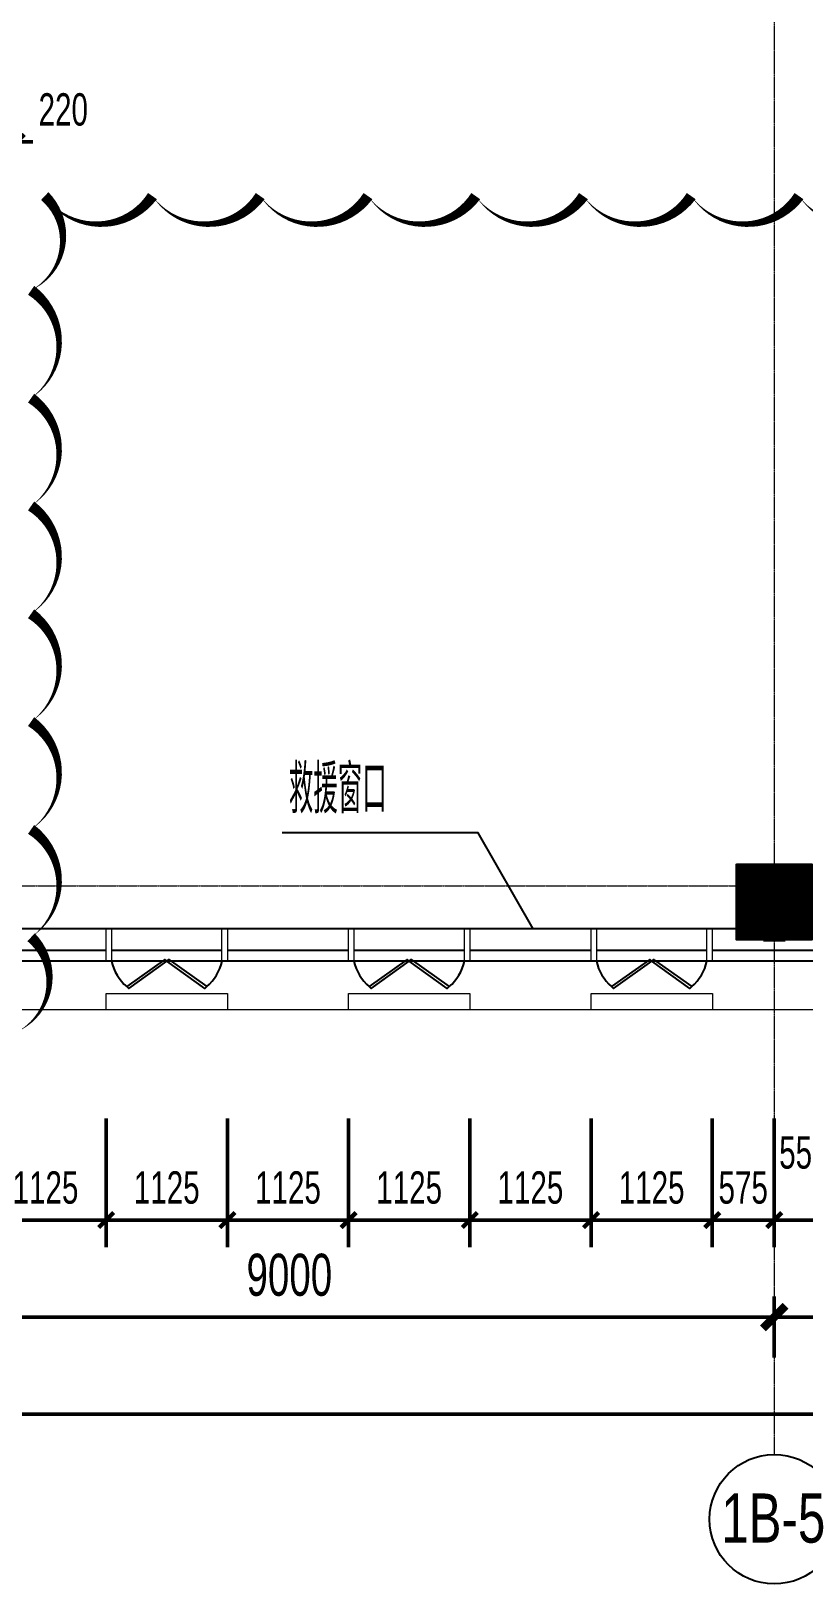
# Model space of a CAD drawing. Header units: millimetres. Extents: x 285006 to 3037698, y -2820855 to 192241.
# Drawn here: x 1084100 to 1091273, y 26091 to 40494 of the extents above; entities that cross this region are included whole.
import ezdxf
from ezdxf.enums import TextEntityAlignment as Align
from ezdxf.xclip import XClip

# ---------------------------------------------------------------- set-up
doc = ezdxf.new("R2010")
doc.units = ezdxf.units.MM
doc.header["$XCLIPFRAME"] = 2
doc.header["$PDMODE"] = 35
doc.header["$PDSIZE"] = -0.1
doc.linetypes.add('ACAD_ISO02W100', pattern=[15, 12, -3])
doc.linetypes.add('GRID-1B-4~RF$0$DOTE', pattern=[2.42, 2, -0.2, 0.02, -0.2])
for name, color, linetype in [('20230731变更修改', 41, 'Continuous'), ('COL-1A1B-4~12$0$S-PUB-COL', 6, 'Continuous'), ('COL-1A1B-4~12$0$S-PUB-COLHATCH', 8, 'Continuous')]:
    doc.layers.add(name, color=color, linetype=linetype)
for name, color, linetype, lineweight in [('A-WALL-TEMP', 2, 'ACAD_ISO02W100', 50), ('DIM-1B-6F$0$A-ANNO-DIMS', 73, 'Continuous', 18), ('EXWALL-1B-6F$0$A-FLOR-UNDR', 11, 'Continuous', 18), ('EXWALL-1B-6F$0$A-WALL-GLAZ', 142, 'Continuous', 18), ('EXWALL-1B-6F$0$A-WALL-STON', 31, 'Continuous', 18), ('GRID-1B-4~RF$0$A-ANNO-GRID', 10, 'GRID-1B-4~RF$0$DOTE', 18), ('GRID-1B-4~RF$0$A-ANNO-GRID-DIMS', 117, 'Continuous', 18), ('GRID-1B-4~RF$0$A-ANNO-SYMB', 4, 'Continuous', 25), ('GRID-1B-4~RF$0$A-ANNO-TEXT', 7, 'Continuous', 25), ('GRID-1B-4~RF$0$A-SHET-TEXT', 7, 'Continuous', 25), ('IDEN-1AB-6F$0$A-ANNO-TEXT', 7, 'Continuous', 25), ('IDEN-1AB-6F$0$A-COND-IDEN-TEXT', 11, 'Continuous', 18), ('WALL-1A1B-6F$0$A-WALL', 2, 'Continuous', 50)]:
    doc.layers.add(name, color=color, linetype=linetype, lineweight=lineweight)
doc.styles.add('DIM-1B-6F$0$HYGB2014', font='hygbsz.shx', dxfattribs={"width": 0.7, "bigfont": 'hygbhz.shx'})
doc.styles.add('GRID-1B-4~RF$0$HYGB2014', font='hygbsz.shx', dxfattribs={"width": 0.7, "bigfont": 'hygbhz.shx'})
doc.styles.add('GRID-1B-4~RF$0$STANDARD', font='hygbsz.shx', dxfattribs={"width": 0.7, "bigfont": 'hygbhz.shx'})
doc.styles.add('IDEN-1AB-6F$0$HYGB2014', font='hygbsz.shx', dxfattribs={"width": 0.7, "bigfont": 'hygbhz.shx'})
doc.dimstyles.new('DIM-1B-6F$0$DIMN', dxfattribs={"dimtxt": 300, "dimasz": 100, "dimexe": 250, "dimexo": 300, "dimgap": 0, "dimtad": 0, "dimdec": 0, "dimzin": 0, "dimdsep": 46, "dimtxsty": 'DIM-1B-6F$0$HYGB2014', "dimblk": 'DIM-1B-6F$0$_archtick', "dimcen": 0.09, "dimdle": 150, "dimclrt": 7, "dimazin": 0, "dimtfac": 1, "dimtdec": 0, "dimtix": 1, "dimtmove": 2, "dimatfit": 3, "dimfxl": 1, "dimtvp": 1, "dimtolj": 1, "dimtzin": 0, "dimarcsym": 0})
doc.dimstyles.new('GRID-1B-4~RF$0$HYDIMN150', dxfattribs={"dimscale": 1.5, "dimtxt": 300, "dimasz": 1, "dimexe": 250, "dimexo": 300, "dimgap": 0, "dimtad": 0, "dimdec": 0, "dimzin": 0, "dimdsep": 46, "dimtxsty": 'GRID-1B-4~RF$0$HYGB2014', "dimblk": 'GRID-1B-4~RF$0$_archtick', "dimcen": 0.09, "dimclrt": 7, "dimazin": 0, "dimtfac": 1, "dimtdec": 0, "dimtix": 1, "dimtmove": 2, "dimatfit": 3, "dimfxl": 1, "dimtvp": 1, "dimtolj": 1, "dimtzin": 0, "dimarcsym": 0})

# ---------------------------------------------------------------- blocks, each defined once
blk = doc.blocks.new('DIM-1B-6F$0$_archtick')
at = {"const_width": 0.4}
blk.add_lwpolyline([(-0.7, -0.7), (0.7, 0.7)], dxfattribs=at)
blk = doc.blocks.new('*D698')
at = {"layer": 'Defpoints', "color": 0, "transparency": 16777216}
for p in [(-25250, 7650), (-25030, 7650), (-25030, 6899)]:
    blk.add_point(p, dxfattribs=at)
at = {"layer": 'DIM-1B-6F$0$A-ANNO-DIMS', "color": 0, "lineweight": -2, "transparency": 16777216}
for p, q in [((-25250, 7350), (-25250, 6649)), ((-25030, 7350), (-25030, 6649)), ((-25400, 6899), (-24880, 6899))]:
    blk.add_line(p, q, dxfattribs=at)
at = {"layer": 'DIM-1B-6F$0$A-ANNO-DIMS', "color": 0, "lineweight": -2, "transparency": 16777216, "xscale": 100, "yscale": 100, "zscale": 100, "rotation": 180}
blk.add_blockref('DIM-1B-6F$0$_archtick', (-25250, 6899), dxfattribs=at)
at = {"layer": 'DIM-1B-6F$0$A-ANNO-DIMS', "color": 0, "lineweight": -2, "transparency": 16777216, "xscale": 100, "yscale": 100, "zscale": 100}
blk.add_blockref('DIM-1B-6F$0$_archtick', (-25030, 6899), dxfattribs=at)
at = {"layer": 'DIM-1B-6F$0$A-ANNO-DIMS', "color": 7, "transparency": 16777216, "insert": (-24598, 7199), "char_height": 300, "attachment_point": 5, "style": 'DIM-1B-6F$0$HYGB2014'}
blk.add_mtext('\\A1;220', dxfattribs=at)
blk = doc.blocks.new('IDEN-1AB-6F')
at = {"layer": 'IDEN-1AB-6F$0$A-COND-IDEN-TEXT', "lineweight": -3}
blk.add_lwpolyline([(98367898, 18747322), (98367387, 18748213), (98365568, 18748213)], dxfattribs=at)
at = {"layer": 'IDEN-1AB-6F$0$A-ANNO-TEXT', "style": 'IDEN-1AB-6F$0$HYGB2014', "width": 0.7}
blk.add_text('救援窗口', height=450, dxfattribs=at).set_placement((98365631, 18748620), align=Align.MIDDLE_LEFT)
blk = doc.blocks.new('*D732')
at = {"layer": 'Defpoints', "color": 0, "transparency": 16777216}
for p in [(-25325, -1858), (-24200, -1858), (-24200, -3100)]:
    blk.add_point(p, dxfattribs=at)
at = {"layer": 'DIM-1B-6F$0$A-ANNO-DIMS', "color": 0, "lineweight": -2, "transparency": 16777216}
for p, q in [((-25325, -2158), (-25325, -3350)), ((-24200, -2158), (-24200, -3350)), ((-25475, -3100), (-24050, -3100))]:
    blk.add_line(p, q, dxfattribs=at)
at = {"layer": 'DIM-1B-6F$0$A-ANNO-DIMS', "color": 0, "lineweight": -2, "transparency": 16777216, "xscale": 100, "yscale": 100, "zscale": 100, "rotation": 180}
blk.add_blockref('DIM-1B-6F$0$_archtick', (-25325, -3100), dxfattribs=at)
at = {"layer": 'DIM-1B-6F$0$A-ANNO-DIMS', "color": 0, "lineweight": -2, "transparency": 16777216, "xscale": 100, "yscale": 100, "zscale": 100}
blk.add_blockref('DIM-1B-6F$0$_archtick', (-24200, -3100), dxfattribs=at)
at = {"layer": 'DIM-1B-6F$0$A-ANNO-DIMS', "color": 7, "transparency": 16777216, "insert": (-24763, -2800), "char_height": 300, "attachment_point": 5, "style": 'DIM-1B-6F$0$HYGB2014'}
blk.add_mtext('\\A1;1125', dxfattribs=at)
blk = doc.blocks.new('*D733')
at = {"layer": 'Defpoints', "color": 0, "transparency": 16777216}
for p in [(-24200, -1858), (-23075, -1858), (-23075, -3100)]:
    blk.add_point(p, dxfattribs=at)
at = {"layer": 'DIM-1B-6F$0$A-ANNO-DIMS', "color": 0, "lineweight": -2, "transparency": 16777216}
for p, q in [((-24200, -2158), (-24200, -3350)), ((-23075, -2158), (-23075, -3350)), ((-24350, -3100), (-22925, -3100))]:
    blk.add_line(p, q, dxfattribs=at)
at = {"layer": 'DIM-1B-6F$0$A-ANNO-DIMS', "color": 0, "lineweight": -2, "transparency": 16777216, "xscale": 100, "yscale": 100, "zscale": 100, "rotation": 180}
blk.add_blockref('DIM-1B-6F$0$_archtick', (-24200, -3100), dxfattribs=at)
at = {"layer": 'DIM-1B-6F$0$A-ANNO-DIMS', "color": 0, "lineweight": -2, "transparency": 16777216, "xscale": 100, "yscale": 100, "zscale": 100}
blk.add_blockref('DIM-1B-6F$0$_archtick', (-23075, -3100), dxfattribs=at)
at = {"layer": 'DIM-1B-6F$0$A-ANNO-DIMS', "color": 7, "transparency": 16777216, "insert": (-23638, -2800), "char_height": 300, "attachment_point": 5, "style": 'DIM-1B-6F$0$HYGB2014'}
blk.add_mtext('\\A1;1125', dxfattribs=at)
blk = doc.blocks.new('*D734')
at = {"layer": 'Defpoints', "color": 0, "transparency": 16777216}
for p in [(-23075, -1858), (-21950, -1858), (-21950, -3100)]:
    blk.add_point(p, dxfattribs=at)
at = {"layer": 'DIM-1B-6F$0$A-ANNO-DIMS', "color": 0, "lineweight": -2, "transparency": 16777216}
for p, q in [((-23075, -2158), (-23075, -3350)), ((-21950, -2158), (-21950, -3350)), ((-23225, -3100), (-21800, -3100))]:
    blk.add_line(p, q, dxfattribs=at)
at = {"layer": 'DIM-1B-6F$0$A-ANNO-DIMS', "color": 0, "lineweight": -2, "transparency": 16777216, "xscale": 100, "yscale": 100, "zscale": 100, "rotation": 180}
blk.add_blockref('DIM-1B-6F$0$_archtick', (-23075, -3100), dxfattribs=at)
at = {"layer": 'DIM-1B-6F$0$A-ANNO-DIMS', "color": 0, "lineweight": -2, "transparency": 16777216, "xscale": 100, "yscale": 100, "zscale": 100}
blk.add_blockref('DIM-1B-6F$0$_archtick', (-21950, -3100), dxfattribs=at)
at = {"layer": 'DIM-1B-6F$0$A-ANNO-DIMS', "color": 7, "transparency": 16777216, "insert": (-22513, -2800), "char_height": 300, "attachment_point": 5, "style": 'DIM-1B-6F$0$HYGB2014'}
blk.add_mtext('\\A1;1125', dxfattribs=at)
blk = doc.blocks.new('*D735')
at = {"layer": 'Defpoints', "color": 0, "transparency": 16777216}
for p in [(-21950, -1858), (-20825, -1858), (-20825, -3100)]:
    blk.add_point(p, dxfattribs=at)
at = {"layer": 'DIM-1B-6F$0$A-ANNO-DIMS', "color": 0, "lineweight": -2, "transparency": 16777216}
for p, q in [((-21950, -2158), (-21950, -3350)), ((-20825, -2158), (-20825, -3350)), ((-22100, -3100), (-20675, -3100))]:
    blk.add_line(p, q, dxfattribs=at)
at = {"layer": 'DIM-1B-6F$0$A-ANNO-DIMS', "color": 0, "lineweight": -2, "transparency": 16777216, "xscale": 100, "yscale": 100, "zscale": 100, "rotation": 180}
blk.add_blockref('DIM-1B-6F$0$_archtick', (-21950, -3100), dxfattribs=at)
at = {"layer": 'DIM-1B-6F$0$A-ANNO-DIMS', "color": 0, "lineweight": -2, "transparency": 16777216, "xscale": 100, "yscale": 100, "zscale": 100}
blk.add_blockref('DIM-1B-6F$0$_archtick', (-20825, -3100), dxfattribs=at)
at = {"layer": 'DIM-1B-6F$0$A-ANNO-DIMS', "color": 7, "transparency": 16777216, "insert": (-21388, -2800), "char_height": 300, "attachment_point": 5, "style": 'DIM-1B-6F$0$HYGB2014'}
blk.add_mtext('\\A1;1125', dxfattribs=at)
blk = doc.blocks.new('*D736')
at = {"layer": 'Defpoints', "color": 0, "transparency": 16777216}
for p in [(-20825, -1858), (-19700, -1858), (-19700, -3100)]:
    blk.add_point(p, dxfattribs=at)
at = {"layer": 'DIM-1B-6F$0$A-ANNO-DIMS', "color": 0, "lineweight": -2, "transparency": 16777216}
for p, q in [((-20825, -2158), (-20825, -3350)), ((-19700, -2158), (-19700, -3350)), ((-20975, -3100), (-19550, -3100))]:
    blk.add_line(p, q, dxfattribs=at)
at = {"layer": 'DIM-1B-6F$0$A-ANNO-DIMS', "color": 0, "lineweight": -2, "transparency": 16777216, "xscale": 100, "yscale": 100, "zscale": 100, "rotation": 180}
blk.add_blockref('DIM-1B-6F$0$_archtick', (-20825, -3100), dxfattribs=at)
at = {"layer": 'DIM-1B-6F$0$A-ANNO-DIMS', "color": 0, "lineweight": -2, "transparency": 16777216, "xscale": 100, "yscale": 100, "zscale": 100}
blk.add_blockref('DIM-1B-6F$0$_archtick', (-19700, -3100), dxfattribs=at)
at = {"layer": 'DIM-1B-6F$0$A-ANNO-DIMS', "color": 7, "transparency": 16777216, "insert": (-20263, -2800), "char_height": 300, "attachment_point": 5, "style": 'DIM-1B-6F$0$HYGB2014'}
blk.add_mtext('\\A1;1125', dxfattribs=at)
blk = doc.blocks.new('*D737')
at = {"layer": 'Defpoints', "color": 0, "transparency": 16777216}
for p in [(-19700, -1858), (-18575, -1858), (-18575, -3100)]:
    blk.add_point(p, dxfattribs=at)
at = {"layer": 'DIM-1B-6F$0$A-ANNO-DIMS', "color": 0, "lineweight": -2, "transparency": 16777216}
for p, q in [((-19700, -2158), (-19700, -3350)), ((-18575, -2158), (-18575, -3350)), ((-19850, -3100), (-18425, -3100))]:
    blk.add_line(p, q, dxfattribs=at)
at = {"layer": 'DIM-1B-6F$0$A-ANNO-DIMS', "color": 0, "lineweight": -2, "transparency": 16777216, "xscale": 100, "yscale": 100, "zscale": 100, "rotation": 180}
blk.add_blockref('DIM-1B-6F$0$_archtick', (-19700, -3100), dxfattribs=at)
at = {"layer": 'DIM-1B-6F$0$A-ANNO-DIMS', "color": 0, "lineweight": -2, "transparency": 16777216, "xscale": 100, "yscale": 100, "zscale": 100}
blk.add_blockref('DIM-1B-6F$0$_archtick', (-18575, -3100), dxfattribs=at)
at = {"layer": 'DIM-1B-6F$0$A-ANNO-DIMS', "color": 7, "transparency": 16777216, "insert": (-19138, -2800), "char_height": 300, "attachment_point": 5, "style": 'DIM-1B-6F$0$HYGB2014'}
blk.add_mtext('\\A1;1125', dxfattribs=at)
blk = doc.blocks.new('*D738')
at = {"layer": 'Defpoints', "color": 0, "transparency": 16777216}
for p in [(-18575, -1858), (-18000, -1858), (-18000, -3100)]:
    blk.add_point(p, dxfattribs=at)
at = {"layer": 'DIM-1B-6F$0$A-ANNO-DIMS', "color": 0, "lineweight": -2, "transparency": 16777216}
for p, q in [((-18575, -2158), (-18575, -3350)), ((-18000, -2158), (-18000, -3350)), ((-18725, -3100), (-17850, -3100))]:
    blk.add_line(p, q, dxfattribs=at)
at = {"layer": 'DIM-1B-6F$0$A-ANNO-DIMS', "color": 0, "lineweight": -2, "transparency": 16777216, "xscale": 100, "yscale": 100, "zscale": 100, "rotation": 180}
blk.add_blockref('DIM-1B-6F$0$_archtick', (-18575, -3100), dxfattribs=at)
at = {"layer": 'DIM-1B-6F$0$A-ANNO-DIMS', "color": 0, "lineweight": -2, "transparency": 16777216, "xscale": 100, "yscale": 100, "zscale": 100}
blk.add_blockref('DIM-1B-6F$0$_archtick', (-18000, -3100), dxfattribs=at)
at = {"layer": 'DIM-1B-6F$0$A-ANNO-DIMS', "color": 7, "transparency": 16777216, "insert": (-18288, -2800), "char_height": 300, "attachment_point": 5, "style": 'DIM-1B-6F$0$HYGB2014'}
blk.add_mtext('\\A1;575', dxfattribs=at)
blk = doc.blocks.new('*D739')
at = {"layer": 'Defpoints', "color": 0, "transparency": 16777216}
for p in [(-18000, -1858), (-17450, -1858), (-17450, -3100)]:
    blk.add_point(p, dxfattribs=at)
at = {"layer": 'DIM-1B-6F$0$A-ANNO-DIMS', "color": 0, "lineweight": -2, "transparency": 16777216}
for p, q in [((-18000, -2158), (-18000, -3350)), ((-17450, -2158), (-17450, -3350)), ((-18150, -3100), (-17300, -3100))]:
    blk.add_line(p, q, dxfattribs=at)
at = {"layer": 'DIM-1B-6F$0$A-ANNO-DIMS', "color": 0, "lineweight": -2, "transparency": 16777216, "xscale": 100, "yscale": 100, "zscale": 100, "rotation": 180}
blk.add_blockref('DIM-1B-6F$0$_archtick', (-18000, -3100), dxfattribs=at)
at = {"layer": 'DIM-1B-6F$0$A-ANNO-DIMS', "color": 0, "lineweight": -2, "transparency": 16777216, "xscale": 100, "yscale": 100, "zscale": 100}
blk.add_blockref('DIM-1B-6F$0$_archtick', (-17450, -3100), dxfattribs=at)
at = {"layer": 'DIM-1B-6F$0$A-ANNO-DIMS', "color": 7, "transparency": 16777216, "insert": (-17725, -2475), "char_height": 300, "attachment_point": 5, "style": 'DIM-1B-6F$0$HYGB2014'}
blk.add_mtext('\\A1;550', dxfattribs=at)
blk = doc.blocks.new('结构留洞-1#AB-6F')
at = {"layer": 'Defpoints'}
blk.add_lwpolyline([(102753, -500), (102050, -500), (102050, -400), (93750, -400), (93750, -500), (93050, -500), (93050, -400), (84750, -400), (84750, -500), (84050, -500), (84050, -400), (75750, -400), (75750, -500), (75050, -500), (75050, -400), (66600, -400), (66600, -500), (65900, -500), (65900, 200)], dxfattribs=at)
blk = doc.blocks.new('EXWALL-1B-6F$0$幕墙-1125陶板单元')
blk.add_lwpolyline([(-562.5, 150), (562.5, 150), (562.5, 0), (-562.5, 0)], close=True)
blk = doc.blocks.new('EXWALL-1B-6F$0$ef')
at = {"layer": 'EXWALL-1B-6F$0$A-WALL-GLAZ', "lineweight": -3}
for points in [[(98270726, 18746787), (98270744, 18746769), (98271098, 18747022), (98271079, 18747040)], [(98271469, 18746787), (98271451, 18746769), (98271098, 18747022), (98271116, 18747040)]]:
    blk.add_lwpolyline(points, close=True, dxfattribs=at)
for centre, start, end in [((98271019, 18747123), 193.0402, 228.8588), ((98271176, 18747123), 311.1412, 346.9598)]:
    blk.add_arc(centre, 446, start, end, dxfattribs=at)
blk = doc.blocks.new('EXWALL-1B-6F')
at = {"layer": 'EXWALL-1B-6F$0$A-FLOR-UNDR'}
blk.add_lwpolyline([(98388935, 18746822), (98388935, 18746572), (98358310, 18746572)], dxfattribs=at)
at = {"layer": 'EXWALL-1B-6F$0$A-WALL-GLAZ'}
blk.add_line((98361473, 18747322), (98369773, 18747322), dxfattribs=at)
at = {"layer": 'EXWALL-1B-6F$0$A-WALL-GLAZ', "lineweight": -3}
for p, q in [((98363935, 18747122), (98362810, 18747122)), ((98365010, 18747122), (98363985, 18747122)), ((98366185, 18747122), (98365060, 18747122)), ((98367260, 18747122), (98366235, 18747122)), ((98368435, 18747122), (98367310, 18747122)), ((98369510, 18747122), (98368485, 18747122)), ((98370685, 18747122), (98369560, 18747122)), ((98388635, 18747022), (98358310, 18747022))]:
    blk.add_line(p, q, dxfattribs=at)
at = {"layer": 'EXWALL-1B-6F$0$A-WALL-GLAZ'}
for points in [[(98363985, 18747022), (98363935, 18747022), (98363935, 18747322), (98363985, 18747322)], [(98365060, 18747022), (98365010, 18747022), (98365010, 18747322), (98365060, 18747322)], [(98366235, 18747022), (98366185, 18747022), (98366185, 18747322), (98366235, 18747322)], [(98367310, 18747022), (98367260, 18747022), (98367260, 18747322), (98367310, 18747322)], [(98368485, 18747022), (98368435, 18747022), (98368435, 18747322), (98368485, 18747322)], [(98369560, 18747022), (98369510, 18747022), (98369510, 18747322), (98369560, 18747322)]]:
    blk.add_lwpolyline(points, close=True, dxfattribs=at)
for p in [(93400, 0), (95650, 0), (97900, 0)]:
    blk.add_blockref('EXWALL-1B-6F$0$ef', p)
at = {"layer": 'EXWALL-1B-6F$0$A-WALL-STON'}
for p in [(98364498, 18746572), (98366748, 18746572), (98368998, 18746572)]:
    blk.add_blockref('EXWALL-1B-6F$0$幕墙-1125陶板单元', p, dxfattribs=at)
blk = doc.blocks.new('COL-1A1B-4~12')
at = {"layer": 'COL-1A1B-4~12$0$S-PUB-COLHATCH'}
h = blk.add_hatch(dxfattribs=at)
h.set_pattern_fill('ANSI31', color=256)
h.set_pattern_definition([(45, (101868.2297, -16854.52408), (-0.08838834764832, 0.08838834764832), [])])
h.paths.add_polyline_path([(98370485, 18747922), (98369785, 18747922), (98369785, 18747222), (98370485, 18747222)])
at = {"layer": 'COL-1A1B-4~12$0$S-PUB-COL'}
blk.add_lwpolyline([(98369785, 18747922), (98370485, 18747922), (98370485, 18747222), (98369785, 18747222)], close=True, dxfattribs=at)
blk = doc.blocks.new('GRID-1B-4~RF$0$_archtick')
at = {"const_width": 0.5}
blk.add_lwpolyline([(-0.7, -0.7), (0.7, 0.7)], dxfattribs=at)
blk = doc.blocks.new('*D634')
at = {"layer": 'Defpoints', "color": 0, "transparency": 16777216}
for p in [(98361135, 18744363), (98370135, 18744363), (98370135, 18743722)]:
    blk.add_point(p, dxfattribs=at)
at = {"layer": 'GRID-1B-4~RF$0$A-ANNO-GRID-DIMS', "color": 0, "lineweight": -2, "transparency": 16777216}
for p, q in [((98361135, 18743913), (98361135, 18743347)), ((98370135, 18743913), (98370135, 18743347)), ((98361135, 18743722), (98370135, 18743722))]:
    blk.add_line(p, q, dxfattribs=at)
at = {"layer": 'GRID-1B-4~RF$0$A-ANNO-GRID-DIMS', "color": 0, "lineweight": -2, "transparency": 16777216, "xscale": 150, "yscale": 150, "zscale": 150, "rotation": 180}
blk.add_blockref('GRID-1B-4~RF$0$_archtick', (98361135, 18743722), dxfattribs=at)
at = {"layer": 'GRID-1B-4~RF$0$A-ANNO-GRID-DIMS', "color": 0, "lineweight": -2, "transparency": 16777216, "xscale": 150, "yscale": 150, "zscale": 150}
blk.add_blockref('GRID-1B-4~RF$0$_archtick', (98370135, 18743722), dxfattribs=at)
at = {"layer": 'GRID-1B-4~RF$0$A-ANNO-GRID-DIMS', "color": 7, "lineweight": -3, "transparency": 16777216, "insert": (98365635, 18744112), "char_height": 390, "attachment_point": 5, "style": 'GRID-1B-4~RF$0$HYGB2014'}
blk.add_mtext('\\A1;9000', dxfattribs=at)
blk = doc.blocks.new('*D635')
at = {"layer": 'Defpoints', "color": 0, "transparency": 16777216}
for p in [(98370135, 18744363), (98379135, 18744363), (98379135, 18743722)]:
    blk.add_point(p, dxfattribs=at)
at = {"layer": 'GRID-1B-4~RF$0$A-ANNO-GRID-DIMS', "color": 0, "lineweight": -2, "transparency": 16777216}
for p, q in [((98370135, 18743913), (98370135, 18743347)), ((98379135, 18743913), (98379135, 18743347)), ((98370135, 18743722), (98379135, 18743722))]:
    blk.add_line(p, q, dxfattribs=at)
at = {"layer": 'GRID-1B-4~RF$0$A-ANNO-GRID-DIMS', "color": 0, "lineweight": -2, "transparency": 16777216, "xscale": 150, "yscale": 150, "zscale": 150, "rotation": 180}
blk.add_blockref('GRID-1B-4~RF$0$_archtick', (98370135, 18743722), dxfattribs=at)
at = {"layer": 'GRID-1B-4~RF$0$A-ANNO-GRID-DIMS', "color": 0, "lineweight": -2, "transparency": 16777216, "xscale": 150, "yscale": 150, "zscale": 150}
blk.add_blockref('GRID-1B-4~RF$0$_archtick', (98379135, 18743722), dxfattribs=at)
at = {"layer": 'GRID-1B-4~RF$0$A-ANNO-GRID-DIMS', "color": 7, "lineweight": -3, "transparency": 16777216, "insert": (98374635, 18744112), "char_height": 390, "attachment_point": 5, "style": 'GRID-1B-4~RF$0$HYGB2014'}
blk.add_mtext('\\A1;9000', dxfattribs=at)
blk = doc.blocks.new('GRID-1B-4~RF$0$_axiso')
blk.add_circle((0, 0), 0.5)
at = {"layer": 'GRID-1B-4~RF$0$A-SHET-TEXT', "style": 'GRID-1B-4~RF$0$STANDARD', "width": 2.471841}
blk.add_attdef('A', text='', height=0.38, dxfattribs=at).set_placement((-0.41, -0.181), (0.395, -0.181), align=Align.FIT)
blk = doc.blocks.new('*D647')
at = {"layer": 'Defpoints', "color": 0, "transparency": 16777216}
for p in [(98334135, 18744063), (98388135, 18744063), (98388135, 18742822)]:
    blk.add_point(p, dxfattribs=at)
at = {"layer": 'GRID-1B-4~RF$0$A-ANNO-GRID-DIMS', "color": 0, "lineweight": -2, "transparency": 16777216}
for p, q in [((98334135, 18743613), (98334135, 18742447)), ((98388135, 18743613), (98388135, 18742447)), ((98334135, 18742822), (98388135, 18742822))]:
    blk.add_line(p, q, dxfattribs=at)
at = {"layer": 'GRID-1B-4~RF$0$A-ANNO-GRID-DIMS', "color": 0, "lineweight": -2, "transparency": 16777216, "xscale": 150, "yscale": 150, "zscale": 150, "rotation": 180}
blk.add_blockref('GRID-1B-4~RF$0$_archtick', (98334135, 18742822), dxfattribs=at)
at = {"layer": 'GRID-1B-4~RF$0$A-ANNO-GRID-DIMS', "color": 0, "lineweight": -2, "transparency": 16777216, "xscale": 150, "yscale": 150, "zscale": 150}
blk.add_blockref('GRID-1B-4~RF$0$_archtick', (98388135, 18742822), dxfattribs=at)
at = {"layer": 'GRID-1B-4~RF$0$A-ANNO-GRID-DIMS', "color": 7, "lineweight": -3, "transparency": 16777216, "insert": (98361135, 18743212), "char_height": 390, "attachment_point": 5, "style": 'GRID-1B-4~RF$0$HYGB2014'}
blk.add_mtext('\\A1;54000', dxfattribs=at)
blk = doc.blocks.new('GRID-1B-4~RF')
at = {"layer": 'GRID-1B-4~RF$0$A-ANNO-GRID', "ltscale": 1.5}
for p, q in [((98370135, 18773397.1), (98370135, 18742447.1)), ((98317235, 18747722.1), (98393410, 18747722.1))]:
    blk.add_line(p, q, dxfattribs=at)
at = {"layer": 'GRID-1B-4~RF$0$A-ANNO-SYMB'}
ref = blk.add_blockref('GRID-1B-4~RF$0$_axiso', (98370135, 18741847.1), dxfattribs=dict(at, xscale=1200, yscale=1200))
ref.add_attrib('A', '1B-5', dxfattribs={"layer": 'GRID-1B-4~RF$0$A-ANNO-TEXT', "height": 456, "style": 'GRID-1B-4~RF$0$HYGB2014', "width": 0.577833}).set_placement((98369642.9, 18741630.1), (98370609, 18741630.1), align=Align.FIT)
at = {"layer": 'GRID-1B-4~RF$0$A-ANNO-GRID-DIMS', "color": 117, "lineweight": -3}
for base, p1, p2, picture, middle in [((98370135, 18743722.1), (98361135, 18744362.7), (98370135, 18744362.7), '*D634', (98365635, 18744112.1)), ((98379135, 18743722.1), (98370135, 18744362.7), (98379135, 18744362.7), '*D635', (98374635, 18744112.1)), ((98388135, 18742822.1), (98334135, 18744062.7), (98388135, 18744062.7), '*D647', (98361135, 18743212.1))]:
    dim = blk.add_linear_dim(base=base, p1=p1, p2=p2, dimstyle='GRID-1B-4~RF$0$HYDIMN150', override={"dimtxt": 260, "dimasz": 100}, dxfattribs=at)
    dim.commit()
    dim.dimension.update_dxf_attribs({"geometry": picture, "text_midpoint": middle})
blk = doc.blocks.new('A$C6D7E459B')
at = {"layer": '20230731变更修改'}
blk.add_lwpolyline([(-25021.7, -1351.4, 0, 100, 0.5205671), (-24896.5, -476.6, 0, 100, 0.5205671), (-24896.5, 523.4, 0, 100, 0.5205671), (-24896.5, 1523.4, 0, 100, 0.5205671), (-24896.5, 2523.4, 0, 100, 0.5205671), (-24896.5, 3523.4, 0, 100, 0.5205671), (-24896.5, 4523.4, 0, 100, 0.5205671), (-24896.5, 5523.4, 0, 100, 0.5205671), (-24770.2, 6397.2, 0, 100, 0.5205671), (-23770.2, 6397.2, 0, 100, 0.5205671), (-22770.2, 6397.2, 0, 100, 0.5205671), (-21770.2, 6397.2, 0, 100, 0.5205671), (-20770.2, 6397.2, 0, 100, 0.5205671), (-19770.2, 6397.2, 0, 100, 0.5205671), (-18770.2, 6397.2, 0, 100, 0.5205671), (-17770.2, 6397.2, 0, 100, 0.5205671), (-16770.2, 6397.2, 0, 100, 0.5205671)], format="xyseb", dxfattribs=at)
at = {"layer": 'WALL-1A1B-6F$0$A-WALL'}
blk.add_line((-17900, -500), (-18100, -500), dxfattribs=at)
for name in ['GRID-1B-4~RF', 'EXWALL-1B-6F']:
    blk.add_blockref(name, (-98388135, -18747722.1))
ref = blk.add_blockref('结构留洞-1#AB-6F', (-120400, 0))
XClip(ref).set_block_clipping_path([(52000.000000149, -7800.0001855306), (130675.0000000149, 34249.9998144694)])
ref = blk.add_blockref('COL-1A1B-4~12', (-98388135, -18747722.1))
XClip(ref).set_block_clipping_path([(98319735.0140507817, 18739922.1058121212), (98398410.0140506476, 18781972.1058121212)])
ref = blk.add_blockref('IDEN-1AB-6F', (-98388135, -18747722.1))
XClip(ref).set_block_clipping_path([(98319735.0140507966, 18739922.1058121212), (98398410.0140506625, 18781972.1058121212)])
at = {"layer": 'DIM-1B-6F$0$A-ANNO-DIMS'}
for base, p1, p2, picture, middle in [((-25030, 6899.2), (-25250, 7649.8), (-25030, 7649.8), '*D698', (-24598, 7199.2)), ((-17450, -3100), (-18000, -1858.4), (-17450, -1858.4), '*D739', (-17725, -2475))]:
    dim = blk.add_linear_dim(base=base, p1=p1, p2=p2, angle=0, dimstyle='DIM-1B-6F$0$DIMN', dxfattribs=at)
    dim.commit()
    dim.dimension.update_dxf_attribs({"geometry": picture, "text_midpoint": middle, "dimtype": 129})
for p1, p2, picture, middle in [((-25325, -1858.4), (-24200, -1858.4), '*D732', (-24762.5, -2800)), ((-24200, -1858.4), (-23075, -1858.4), '*D733', (-23637.5, -2800)), ((-23075, -1858.4), (-21950, -1858.4), '*D734', (-22512.5, -2800)), ((-21950, -1858.4), (-20825, -1858.4), '*D735', (-21387.5, -2800)), ((-20825, -1858.4), (-19700, -1858.4), '*D736', (-20262.5, -2800)), ((-19700, -1858.4), (-18575, -1858.4), '*D737', (-19137.5, -2800)), ((-18575, -1858.4), (-18000, -1858.4), '*D738', (-18287.5, -2800))]:
    dim = blk.add_aligned_dim(p1=p1, p2=p2, distance=-1241.6, dimstyle='DIM-1B-6F$0$DIMN', dxfattribs=at)
    dim.commit()
    dim.dimension.update_dxf_attribs({"geometry": picture, "text_midpoint": middle})

msp = doc.modelspace()

# ---------------------------------------------------------------- block references
at = {"layer": 'A-WALL-TEMP'}
msp.add_blockref('A$C6D7E459B', (1108997.1, 32566.3), dxfattribs=at)

doc.saveas('drawing.dxf')
